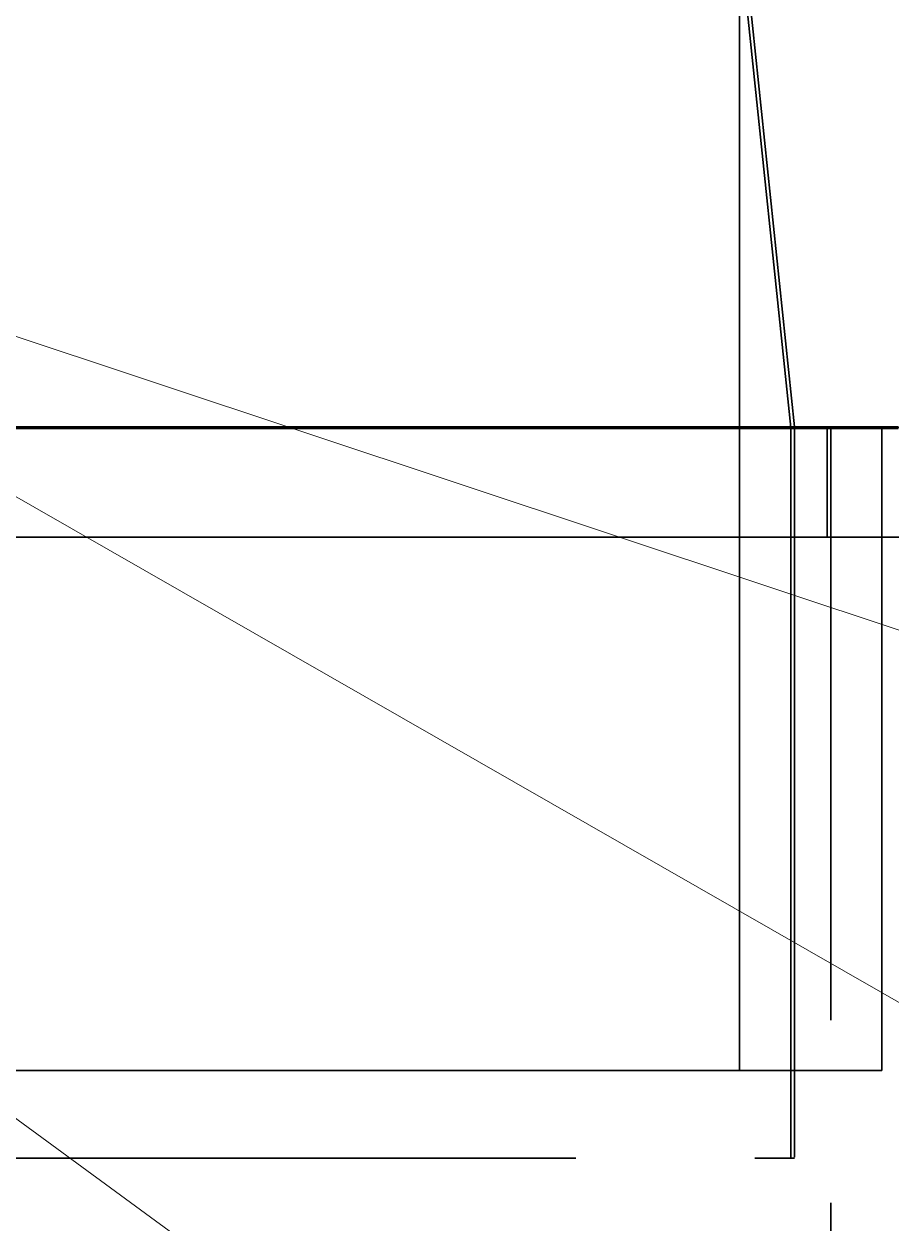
# Model space of a CAD drawing. Header units: millimetres. Extents: x 0 to 2382, y 0 to 420.
# Drawn here: x 1002.77 to 1007.52, y 340.05 to 346.62 of the extents above; entities that cross this region are included whole.
import ezdxf

# ---------------------------------------------------------------- set-up
doc = ezdxf.new("R2010")
doc.units = ezdxf.units.MM
doc.linetypes.add('IRAM-E-TRAZOS', pattern=[5, 4, -1])
for name, color, linetype, lineweight in [('01-VISIBLE', 7, 'CONTINUOUS', 70), ('02-OCULTA', 4, 'IRAM-E-TRAZOS', 35), ('08-FINA', 5, 'CONTINUOUS', 18)]:
    doc.layers.add(name, color=color, linetype=linetype, lineweight=lineweight)

msp = doc.modelspace()

# ---------------------------------------------------------------- linework, layer by layer
at = {"layer": '01-VISIBLE'}
msp.add_lwpolyline([(1002.7086, 344.4079), (1002.8096, 344.4079), (1002.9105, 344.4079), (1003.0115, 344.4079), (1003.1125, 344.4079), (1003.2134, 344.4079), (1003.3144, 344.4079), (1003.4154, 344.4079), (1003.5163, 344.4079), (1003.6173, 344.4079), (1003.7183, 344.4079), (1003.8192, 344.4079), (1003.9202, 344.4079), (1004.0212, 344.4079), (1004.1222, 344.4079), (1004.2231, 344.4079), (1004.3241, 344.4079), (1004.4251, 344.4079), (1004.526, 344.4079), (1004.627, 344.4079), (1004.728, 344.4079), (1004.8289, 344.4079), (1004.9299, 344.4079), (1005.0309, 344.4079), (1005.1318, 344.4079), (1005.2328, 344.4079), (1005.3338, 344.4079), (1005.4347, 344.4079), (1005.5357, 344.4079), (1005.6367, 344.4079), (1005.7376, 344.4079), (1005.8386, 344.4079), (1005.9396, 344.4079), (1006.0405, 344.4079), (1006.1415, 344.4079), (1006.2425, 344.4079), (1006.3434, 344.4079), (1006.4444, 344.4079), (1006.5454, 344.4079), (1006.6463, 344.4079), (1006.7473, 344.4079), (1006.8483, 344.4079), (1006.9492, 344.4079), (1007.0502, 344.4079), (1007.1512, 344.4079), (1007.2522, 344.4079), (1007.3531, 344.4079), (1007.4541, 344.4079), (1007.5551, 344.4079)], dxfattribs=at)
at = {"layer": '02-OCULTA'}
for points in [[(1006.6867, 344.4079), (1006.6867, 346.8079)], [(1006.9677, 344.4079), (1006.7177, 346.8079)], [(1006.7382, 346.8079), (1006.9877, 344.4121)], [(1006.9677, 344.4079), (1001.7716, 344.4079)], [(1001.7916, 344.4121), (1006.9877, 344.4121)], [(1002.6742, 344.4079), (1002.7744, 344.4079), (1002.8747, 344.4079), (1002.975, 344.4079), (1003.0753, 344.4079), (1003.1756, 344.4079), (1003.2758, 344.4079), (1003.3761, 344.4079), (1003.4764, 344.4079), (1003.5767, 344.4079), (1003.6769, 344.4079), (1003.7772, 344.4079), (1003.8775, 344.4079), (1003.9778, 344.4079), (1004.0781, 344.4079), (1004.1783, 344.4079), (1004.2786, 344.4079), (1004.3789, 344.4079), (1004.4792, 344.4079), (1004.5794, 344.4079), (1004.6797, 344.4079), (1004.78, 344.4079), (1004.8803, 344.4079), (1004.9806, 344.4079), (1005.0808, 344.4079), (1005.1811, 344.4079), (1005.2814, 344.4079), (1005.3817, 344.4079), (1005.4819, 344.4079), (1005.5822, 344.4079), (1005.6825, 344.4079), (1005.7828, 344.4079), (1005.8831, 344.4079), (1005.9833, 344.4079), (1006.0836, 344.4079), (1006.1839, 344.4079), (1006.2842, 344.4079), (1006.3844, 344.4079), (1006.4847, 344.4079), (1006.585, 344.4079), (1006.6853, 344.4079), (1006.7856, 344.4079), (1006.8858, 344.4079), (1006.9861, 344.4079), (1007.0864, 344.4079), (1007.1867, 344.4079)], [(1007.1867, 344.4079), (1007.0864, 344.4079), (1006.9861, 344.4079), (1006.8858, 344.4079), (1006.7856, 344.4079), (1006.6853, 344.4079), (1006.585, 344.4079), (1006.4847, 344.4079), (1006.3844, 344.4079), (1006.2842, 344.4079), (1006.1839, 344.4079), (1006.0836, 344.4079), (1005.9833, 344.4079), (1005.8831, 344.4079), (1005.7828, 344.4079), (1005.6825, 344.4079), (1005.5822, 344.4079), (1005.4819, 344.4079), (1005.3817, 344.4079), (1005.2814, 344.4079), (1005.1811, 344.4079), (1005.0808, 344.4079), (1004.9806, 344.4079), (1004.8803, 344.4079), (1004.78, 344.4079), (1004.6797, 344.4079), (1004.5794, 344.4079), (1004.4792, 344.4079), (1004.3789, 344.4079), (1004.2786, 344.4079), (1004.1783, 344.4079), (1004.0781, 344.4079), (1003.9778, 344.4079), (1003.8775, 344.4079), (1003.7772, 344.4079), (1003.6769, 344.4079), (1003.5767, 344.4079), (1003.4764, 344.4079), (1003.3761, 344.4079), (1003.2758, 344.4079), (1003.1756, 344.4079), (1003.0753, 344.4079), (1002.975, 344.4079), (1002.8747, 344.4079), (1002.7744, 344.4079), (1002.6742, 344.4079)], [(1002.6747, 344.4079), (1002.775, 344.4079), (1002.8753, 344.4079), (1002.9756, 344.4079), (1003.0759, 344.4079), (1003.1762, 344.4079), (1003.2765, 344.4079), (1003.3768, 344.4079), (1003.4771, 344.4079), (1003.5774, 344.4079), (1003.6777, 344.4079), (1003.778, 344.4079), (1003.8783, 344.4079), (1003.9786, 344.4079), (1004.0789, 344.4079), (1004.1792, 344.4079), (1004.2795, 344.4079), (1004.3798, 344.4079), (1004.4801, 344.4079), (1004.5804, 344.4079), (1004.6807, 344.4079), (1004.781, 344.4079), (1004.8813, 344.4079), (1004.9816, 344.4079), (1005.0819, 344.4079), (1005.1822, 344.4079), (1005.2825, 344.4079), (1005.3828, 344.4079), (1005.4831, 344.4079), (1005.5834, 344.4079), (1005.6837, 344.4079), (1005.784, 344.4079), (1005.8843, 344.4079), (1005.9846, 344.4079), (1006.0849, 344.4079), (1006.1852, 344.4079), (1006.2855, 344.4079), (1006.3858, 344.4079), (1006.4861, 344.4079), (1006.5864, 344.4079), (1006.6867, 344.4079)], [(1006.6867, 344.4079), (1006.5864, 344.4079), (1006.4861, 344.4079), (1006.3858, 344.4079), (1006.2855, 344.4079), (1006.1852, 344.4079), (1006.0849, 344.4079), (1005.9846, 344.4079), (1005.8843, 344.4079), (1005.784, 344.4079), (1005.6837, 344.4079), (1005.5834, 344.4079), (1005.4831, 344.4079), (1005.3828, 344.4079), (1005.2825, 344.4079), (1005.1822, 344.4079), (1005.0819, 344.4079), (1004.9816, 344.4079), (1004.8813, 344.4079), (1004.781, 344.4079), (1004.6807, 344.4079), (1004.5804, 344.4079), (1004.4801, 344.4079), (1004.3798, 344.4079), (1004.2795, 344.4079), (1004.1792, 344.4079), (1004.0789, 344.4079), (1003.9786, 344.4079), (1003.8783, 344.4079), (1003.778, 344.4079), (1003.6777, 344.4079), (1003.5774, 344.4079), (1003.4771, 344.4079), (1003.3768, 344.4079), (1003.2765, 344.4079), (1003.1762, 344.4079), (1003.0759, 344.4079), (1002.9756, 344.4079), (1002.8753, 344.4079), (1002.775, 344.4079), (1002.6747, 344.4079)], [(1002.6747, 344.4079), (1002.775, 344.4079), (1002.8753, 344.4079), (1002.9756, 344.4079), (1003.0759, 344.4079), (1003.1762, 344.4079), (1003.2765, 344.4079), (1003.3768, 344.4079), (1003.4771, 344.4079), (1003.5774, 344.4079), (1003.6777, 344.4079), (1003.778, 344.4079), (1003.8783, 344.4079), (1003.9786, 344.4079), (1004.0789, 344.4079), (1004.1792, 344.4079), (1004.2795, 344.4079), (1004.3798, 344.4079), (1004.4801, 344.4079), (1004.5804, 344.4079), (1004.6807, 344.4079), (1004.781, 344.4079), (1004.8813, 344.4079), (1004.9816, 344.4079), (1005.0819, 344.4079), (1005.1822, 344.4079), (1005.2825, 344.4079), (1005.3828, 344.4079), (1005.4831, 344.4079), (1005.5834, 344.4079), (1005.6837, 344.4079), (1005.784, 344.4079), (1005.8843, 344.4079), (1005.9846, 344.4079), (1006.0849, 344.4079), (1006.1852, 344.4079), (1006.2855, 344.4079), (1006.3858, 344.4079), (1006.4861, 344.4079), (1006.5864, 344.4079), (1006.6867, 344.4079)], [(1006.6867, 344.4079), (1006.5864, 344.4079), (1006.4861, 344.4079), (1006.3858, 344.4079), (1006.2855, 344.4079), (1006.1852, 344.4079), (1006.0849, 344.4079), (1005.9846, 344.4079), (1005.8843, 344.4079), (1005.784, 344.4079), (1005.6837, 344.4079), (1005.5834, 344.4079), (1005.4831, 344.4079), (1005.3828, 344.4079), (1005.2825, 344.4079), (1005.1822, 344.4079), (1005.0819, 344.4079), (1004.9816, 344.4079), (1004.8813, 344.4079), (1004.781, 344.4079), (1004.6807, 344.4079), (1004.5804, 344.4079), (1004.4801, 344.4079), (1004.3798, 344.4079), (1004.2795, 344.4079), (1004.1792, 344.4079), (1004.0789, 344.4079), (1003.9786, 344.4079), (1003.8783, 344.4079), (1003.778, 344.4079), (1003.6777, 344.4079), (1003.5774, 344.4079), (1003.4771, 344.4079), (1003.3768, 344.4079), (1003.2765, 344.4079), (1003.1762, 344.4079), (1003.0759, 344.4079), (1002.9756, 344.4079), (1002.8753, 344.4079), (1002.775, 344.4079), (1002.6747, 344.4079)], [(1007.5529, 344.4079), (1007.4517, 344.4079), (1007.3506, 344.4079), (1007.2494, 344.4079), (1007.1483, 344.4079), (1007.0471, 344.4079), (1006.946, 344.4079), (1006.8448, 344.4079), (1006.7437, 344.4079), (1006.6425, 344.4079), (1006.5414, 344.4079), (1006.4402, 344.4079), (1006.3391, 344.4079), (1006.2379, 344.4079), (1006.1368, 344.4079), (1006.0356, 344.4079), (1005.9345, 344.4079), (1005.8333, 344.4079), (1005.7322, 344.4079), (1005.631, 344.4079), (1005.5299, 344.4079), (1005.4287, 344.4079), (1005.3276, 344.4079), (1005.2264, 344.4079), (1005.1253, 344.4079), (1005.0241, 344.4079), (1004.923, 344.4079), (1004.8218, 344.4079), (1004.7207, 344.4079), (1004.6195, 344.4079), (1004.5184, 344.4079), (1004.4172, 344.4079), (1004.3161, 344.4079), (1004.2149, 344.4079), (1004.1138, 344.4079), (1004.0126, 344.4079), (1003.9115, 344.4079), (1003.8103, 344.4079), (1003.7092, 344.4079), (1003.608, 344.4079), (1003.5069, 344.4079), (1003.4057, 344.4079), (1003.3046, 344.4079), (1003.2034, 344.4079), (1003.1023, 344.4079), (1003.0011, 344.4079), (1002.9, 344.4079), (1002.7989, 344.4079), (1002.6977, 344.4079)], [(1007.5581, 344.4079), (1007.4569, 344.4079), (1007.3557, 344.4079), (1007.2545, 344.4079), (1007.1533, 344.4079), (1007.052, 344.4079), (1006.9508, 344.4079), (1006.8496, 344.4079), (1006.7484, 344.4079), (1006.6472, 344.4079), (1006.5459, 344.4079), (1006.4447, 344.4079), (1006.3435, 344.4079), (1006.2423, 344.4079), (1006.1411, 344.4079), (1006.0398, 344.4079), (1005.9386, 344.4079), (1005.8374, 344.4079), (1005.7362, 344.4079), (1005.635, 344.4079), (1005.5337, 344.4079), (1005.4325, 344.4079), (1005.3313, 344.4079), (1005.2301, 344.4079), (1005.1289, 344.4079), (1005.0276, 344.4079), (1004.9264, 344.4079), (1004.8252, 344.4079), (1004.724, 344.4079), (1004.6228, 344.4079), (1004.5215, 344.4079), (1004.4203, 344.4079), (1004.3191, 344.4079), (1004.2179, 344.4079), (1004.1167, 344.4079), (1004.0154, 344.4079), (1003.9142, 344.4079), (1003.813, 344.4079), (1003.7118, 344.4079), (1003.6106, 344.4079), (1003.5093, 344.4079), (1003.4081, 344.4079), (1003.3069, 344.4079), (1003.2057, 344.4079), (1003.1045, 344.4079), (1003.0033, 344.4079), (1002.902, 344.4079), (1002.8008, 344.4079), (1002.6996, 344.4079)], [(1007.5641, 344.4079), (1007.4628, 344.4079), (1007.3615, 344.4079), (1007.2602, 344.4079), (1007.1589, 344.4079), (1007.0576, 344.4079), (1006.9563, 344.4079), (1006.855, 344.4079), (1006.7537, 344.4079), (1006.6524, 344.4079), (1006.5511, 344.4079), (1006.4498, 344.4079), (1006.3485, 344.4079), (1006.2472, 344.4079), (1006.1459, 344.4079), (1006.0446, 344.4079), (1005.9433, 344.4079), (1005.842, 344.4079), (1005.7407, 344.4079), (1005.6394, 344.4079), (1005.5381, 344.4079), (1005.4368, 344.4079), (1005.3355, 344.4079), (1005.2342, 344.4079), (1005.1329, 344.4079), (1005.0316, 344.4079), (1004.9303, 344.4079), (1004.829, 344.4079), (1004.7277, 344.4079), (1004.6264, 344.4079), (1004.5251, 344.4079), (1004.4238, 344.4079), (1004.3225, 344.4079), (1004.2212, 344.4079), (1004.1199, 344.4079), (1004.0186, 344.4079), (1003.9173, 344.4079), (1003.816, 344.4079), (1003.7147, 344.4079), (1003.6134, 344.4079), (1003.5121, 344.4079), (1003.4108, 344.4079), (1003.3095, 344.4079), (1003.2082, 344.4079), (1003.1069, 344.4079), (1003.0056, 344.4079), (1002.9043, 344.4079), (1002.803, 344.4079), (1002.7017, 344.4079)], [(1007.4667, 344.4079), (1007.3653, 344.4079), (1007.264, 344.4079), (1007.1626, 344.4079), (1007.0613, 344.4079), (1006.9599, 344.4079), (1006.8586, 344.4079), (1006.7572, 344.4079), (1006.6559, 344.4079), (1006.5545, 344.4079), (1006.4532, 344.4079), (1006.3518, 344.4079), (1006.2505, 344.4079), (1006.1491, 344.4079), (1006.0477, 344.4079), (1005.9464, 344.4079), (1005.845, 344.4079), (1005.7437, 344.4079), (1005.6423, 344.4079), (1005.541, 344.4079), (1005.4396, 344.4079), (1005.3383, 344.4079), (1005.2369, 344.4079), (1005.1356, 344.4079), (1005.0342, 344.4079), (1004.9329, 344.4079), (1004.8315, 344.4079), (1004.7302, 344.4079), (1004.6288, 344.4079), (1004.5275, 344.4079), (1004.4261, 344.4079), (1004.3248, 344.4079), (1004.2234, 344.4079), (1004.1221, 344.4079), (1004.0207, 344.4079), (1003.9194, 344.4079), (1003.818, 344.4079), (1003.7167, 344.4079), (1003.6153, 344.4079), (1003.514, 344.4079), (1003.4126, 344.4079), (1003.3113, 344.4079), (1003.2099, 344.4079), (1003.1086, 344.4079), (1003.0072, 344.4079), (1002.9059, 344.4079), (1002.8045, 344.4079), (1002.7032, 344.4079)], [(1007.1667, 344.4079), (1007.0653, 344.4079), (1006.9638, 344.4079), (1006.8624, 344.4079), (1006.761, 344.4079), (1006.6596, 344.4079), (1006.5582, 344.4079), (1006.4568, 344.4079), (1006.3554, 344.4079), (1006.254, 344.4079), (1006.1526, 344.4079), (1006.0512, 344.4079), (1005.9498, 344.4079), (1005.8484, 344.4079), (1005.7469, 344.4079), (1005.6455, 344.4079), (1005.5441, 344.4079), (1005.4427, 344.4079), (1005.3413, 344.4079), (1005.2399, 344.4079), (1005.1385, 344.4079), (1005.0371, 344.4079), (1004.9357, 344.4079), (1004.8343, 344.4079), (1004.7329, 344.4079), (1004.6315, 344.4079), (1004.53, 344.4079), (1004.4286, 344.4079), (1004.3272, 344.4079), (1004.2258, 344.4079), (1004.1244, 344.4079), (1004.023, 344.4079), (1003.9216, 344.4079), (1003.8202, 344.4079), (1003.7188, 344.4079), (1003.6174, 344.4079), (1003.516, 344.4079), (1003.4146, 344.4079), (1003.3131, 344.4079), (1003.2117, 344.4079), (1003.1103, 344.4079), (1003.0089, 344.4079), (1002.9075, 344.4079), (1002.8061, 344.4079), (1002.7047, 344.4079)], [(1002.7667, 344.4079), (1002.8667, 344.4079), (1002.9667, 344.4079), (1003.0667, 344.4079), (1003.1667, 344.4079), (1003.2667, 344.4079), (1003.3667, 344.4079), (1003.4667, 344.4079), (1003.5667, 344.4079), (1003.6667, 344.4079), (1003.7667, 344.4079), (1003.8667, 344.4079), (1003.9667, 344.4079), (1004.0667, 344.4079), (1004.1667, 344.4079), (1004.2667, 344.4079), (1004.3667, 344.4079), (1004.4667, 344.4079), (1004.5667, 344.4079), (1004.6667, 344.4079), (1004.7667, 344.4079), (1004.8667, 344.4079), (1004.9667, 344.4079), (1005.0667, 344.4079), (1005.1667, 344.4079), (1005.2667, 344.4079), (1005.3667, 344.4079), (1005.4667, 344.4079), (1005.5667, 344.4079), (1005.6667, 344.4079), (1005.7667, 344.4079), (1005.8667, 344.4079), (1005.9667, 344.4079), (1006.0667, 344.4079), (1006.1667, 344.4079), (1006.2667, 344.4079), (1006.3667, 344.4079), (1006.4667, 344.4079), (1006.5667, 344.4079), (1006.6667, 344.4079), (1006.7667, 344.4079), (1006.8667, 344.4079), (1006.9667, 344.4079), (1007.0667, 344.4079), (1007.1667, 344.4079), (1007.2667, 344.4079), (1007.3667, 344.4079), (1007.4667, 344.4079)], [(1002.7667, 344.4079), (1002.8667, 344.4079), (1002.9667, 344.4079), (1003.0667, 344.4079), (1003.1667, 344.4079), (1003.2667, 344.4079), (1003.3667, 344.4079), (1003.4667, 344.4079), (1003.5667, 344.4079), (1003.6667, 344.4079), (1003.7667, 344.4079), (1003.8667, 344.4079), (1003.9667, 344.4079), (1004.0667, 344.4079), (1004.1667, 344.4079), (1004.2667, 344.4079), (1004.3667, 344.4079), (1004.4667, 344.4079), (1004.5667, 344.4079), (1004.6667, 344.4079), (1004.7667, 344.4079), (1004.8667, 344.4079), (1004.9667, 344.4079), (1005.0667, 344.4079), (1005.1667, 344.4079), (1005.2667, 344.4079), (1005.3667, 344.4079), (1005.4667, 344.4079), (1005.5667, 344.4079), (1005.6667, 344.4079), (1005.7667, 344.4079), (1005.8667, 344.4079), (1005.9667, 344.4079), (1006.0667, 344.4079), (1006.1667, 344.4079), (1006.2667, 344.4079), (1006.3667, 344.4079), (1006.4667, 344.4079), (1006.5667, 344.4079), (1006.6667, 344.4079), (1006.7667, 344.4079), (1006.8667, 344.4079), (1006.9667, 344.4079), (1007.0667, 344.4079), (1007.1667, 344.4079), (1007.2667, 344.4079), (1007.3667, 344.4079), (1007.4667, 344.4079), (1007.5667, 344.4079)], [(1002.7667, 344.4079), (1002.8667, 344.4079), (1002.9667, 344.4079), (1003.0667, 344.4079), (1003.1667, 344.4079), (1003.2667, 344.4079), (1003.3667, 344.4079), (1003.4667, 344.4079), (1003.5667, 344.4079), (1003.6667, 344.4079), (1003.7667, 344.4079), (1003.8667, 344.4079), (1003.9667, 344.4079), (1004.0667, 344.4079), (1004.1667, 344.4079), (1004.2667, 344.4079), (1004.3667, 344.4079), (1004.4667, 344.4079), (1004.5667, 344.4079), (1004.6667, 344.4079), (1004.7667, 344.4079), (1004.8667, 344.4079), (1004.9667, 344.4079), (1005.0667, 344.4079), (1005.1667, 344.4079), (1005.2667, 344.4079), (1005.3667, 344.4079), (1005.4667, 344.4079), (1005.5667, 344.4079), (1005.6667, 344.4079), (1005.7667, 344.4079), (1005.8667, 344.4079), (1005.9667, 344.4079), (1006.0667, 344.4079), (1006.1667, 344.4079), (1006.2667, 344.4079), (1006.3667, 344.4079), (1006.4667, 344.4079), (1006.5667, 344.4079), (1006.6667, 344.4079), (1006.7667, 344.4079), (1006.8667, 344.4079), (1006.9667, 344.4079), (1007.0667, 344.4079), (1007.1667, 344.4079), (1007.2667, 344.4079), (1007.3667, 344.4079), (1007.4667, 344.4079), (1007.5667, 344.4079)], [(1002.7667, 344.4079), (1002.8667, 344.4079), (1002.9667, 344.4079), (1003.0667, 344.4079), (1003.1667, 344.4079), (1003.2667, 344.4079), (1003.3667, 344.4079), (1003.4667, 344.4079), (1003.5667, 344.4079), (1003.6667, 344.4079), (1003.7667, 344.4079), (1003.8667, 344.4079), (1003.9667, 344.4079), (1004.0667, 344.4079), (1004.1667, 344.4079), (1004.2667, 344.4079), (1004.3667, 344.4079), (1004.4667, 344.4079), (1004.5667, 344.4079), (1004.6667, 344.4079), (1004.7667, 344.4079), (1004.8667, 344.4079), (1004.9667, 344.4079), (1005.0667, 344.4079), (1005.1667, 344.4079), (1005.2667, 344.4079), (1005.3667, 344.4079), (1005.4667, 344.4079), (1005.5667, 344.4079), (1005.6667, 344.4079), (1005.7667, 344.4079), (1005.8667, 344.4079), (1005.9667, 344.4079), (1006.0667, 344.4079), (1006.1667, 344.4079), (1006.2667, 344.4079), (1006.3667, 344.4079), (1006.4667, 344.4079), (1006.5667, 344.4079), (1006.6667, 344.4079), (1006.7667, 344.4079), (1006.8667, 344.4079), (1006.9667, 344.4079), (1007.0667, 344.4079), (1007.1667, 344.4079)], [(1006.6867, 340.8879), (1006.6867, 344.4079)], [(1006.9677, 340.4079), (1006.9677, 344.4079)], [(1006.9877, 344.4121), (1006.9877, 340.4079)], [(1007.1667, 343.8079), (1007.1667, 344.4079)], [(1007.1867, 336.1628), (1007.1867, 344.4079)], [(1007.4667, 340.8879), (1007.4667, 344.4079)], [(1007.5641, 343.8079), (1007.4628, 343.8079), (1007.3615, 343.8079), (1007.2602, 343.8079), (1007.1589, 343.8079), (1007.0576, 343.8079), (1006.9563, 343.8079), (1006.855, 343.8079), (1006.7537, 343.8079), (1006.6524, 343.8079), (1006.5511, 343.8079), (1006.4498, 343.8079), (1006.3485, 343.8079), (1006.2472, 343.8079), (1006.1459, 343.8079), (1006.0446, 343.8079), (1005.9433, 343.8079), (1005.842, 343.8079), (1005.7407, 343.8079), (1005.6394, 343.8079), (1005.5381, 343.8079), (1005.4368, 343.8079), (1005.3355, 343.8079), (1005.2342, 343.8079), (1005.1329, 343.8079), (1005.0316, 343.8079), (1004.9303, 343.8079), (1004.829, 343.8079), (1004.7277, 343.8079), (1004.6264, 343.8079), (1004.5251, 343.8079), (1004.4238, 343.8079), (1004.3225, 343.8079), (1004.2212, 343.8079), (1004.1199, 343.8079), (1004.0186, 343.8079), (1003.9173, 343.8079), (1003.816, 343.8079), (1003.7147, 343.8079), (1003.6134, 343.8079), (1003.5121, 343.8079), (1003.4108, 343.8079), (1003.3095, 343.8079), (1003.2082, 343.8079), (1003.1069, 343.8079), (1003.0056, 343.8079), (1002.9043, 343.8079), (1002.803, 343.8079), (1002.7017, 343.8079)], [(1007.1667, 343.8079), (1007.0653, 343.8079), (1006.9638, 343.8079), (1006.8624, 343.8079), (1006.761, 343.8079), (1006.6596, 343.8079), (1006.5582, 343.8079), (1006.4568, 343.8079), (1006.3554, 343.8079), (1006.254, 343.8079), (1006.1526, 343.8079), (1006.0512, 343.8079), (1005.9498, 343.8079), (1005.8484, 343.8079), (1005.7469, 343.8079), (1005.6455, 343.8079), (1005.5441, 343.8079), (1005.4427, 343.8079), (1005.3413, 343.8079), (1005.2399, 343.8079), (1005.1385, 343.8079), (1005.0371, 343.8079), (1004.9357, 343.8079), (1004.8343, 343.8079), (1004.7329, 343.8079), (1004.6315, 343.8079), (1004.53, 343.8079), (1004.4286, 343.8079), (1004.3272, 343.8079), (1004.2258, 343.8079), (1004.1244, 343.8079), (1004.023, 343.8079), (1003.9216, 343.8079), (1003.8202, 343.8079), (1003.7188, 343.8079), (1003.6174, 343.8079), (1003.516, 343.8079), (1003.4146, 343.8079), (1003.3131, 343.8079), (1003.2117, 343.8079), (1003.1103, 343.8079), (1003.0089, 343.8079), (1002.9075, 343.8079), (1002.8061, 343.8079), (1002.7047, 343.8079)], [(1002.7667, 343.8079), (1002.8667, 343.8079), (1002.9667, 343.8079), (1003.0667, 343.8079), (1003.1667, 343.8079), (1003.2667, 343.8079), (1003.3667, 343.8079), (1003.4667, 343.8079), (1003.5667, 343.8079), (1003.6667, 343.8079), (1003.7667, 343.8079), (1003.8667, 343.8079), (1003.9667, 343.8079), (1004.0667, 343.8079), (1004.1667, 343.8079), (1004.2667, 343.8079), (1004.3667, 343.8079), (1004.4667, 343.8079), (1004.5667, 343.8079), (1004.6667, 343.8079), (1004.7667, 343.8079), (1004.8667, 343.8079), (1004.9667, 343.8079), (1005.0667, 343.8079), (1005.1667, 343.8079), (1005.2667, 343.8079), (1005.3667, 343.8079), (1005.4667, 343.8079), (1005.5667, 343.8079), (1005.6667, 343.8079), (1005.7667, 343.8079), (1005.8667, 343.8079), (1005.9667, 343.8079), (1006.0667, 343.8079), (1006.1667, 343.8079), (1006.2667, 343.8079), (1006.3667, 343.8079), (1006.4667, 343.8079), (1006.5667, 343.8079), (1006.6667, 343.8079), (1006.7667, 343.8079), (1006.8667, 343.8079), (1006.9667, 343.8079), (1007.0667, 343.8079), (1007.1667, 343.8079), (1007.2667, 343.8079), (1007.3667, 343.8079), (1007.4667, 343.8079), (1007.5667, 343.8079)], [(1002.7667, 343.8079), (1002.8667, 343.8079), (1002.9667, 343.8079), (1003.0667, 343.8079), (1003.1667, 343.8079), (1003.2667, 343.8079), (1003.3667, 343.8079), (1003.4667, 343.8079), (1003.5667, 343.8079), (1003.6667, 343.8079), (1003.7667, 343.8079), (1003.8667, 343.8079), (1003.9667, 343.8079), (1004.0667, 343.8079), (1004.1667, 343.8079), (1004.2667, 343.8079), (1004.3667, 343.8079), (1004.4667, 343.8079), (1004.5667, 343.8079), (1004.6667, 343.8079), (1004.7667, 343.8079), (1004.8667, 343.8079), (1004.9667, 343.8079), (1005.0667, 343.8079), (1005.1667, 343.8079), (1005.2667, 343.8079), (1005.3667, 343.8079), (1005.4667, 343.8079), (1005.5667, 343.8079), (1005.6667, 343.8079), (1005.7667, 343.8079), (1005.8667, 343.8079), (1005.9667, 343.8079), (1006.0667, 343.8079), (1006.1667, 343.8079), (1006.2667, 343.8079), (1006.3667, 343.8079), (1006.4667, 343.8079), (1006.5667, 343.8079), (1006.6667, 343.8079), (1006.7667, 343.8079), (1006.8667, 343.8079), (1006.9667, 343.8079), (1007.0667, 343.8079), (1007.1667, 343.8079)], [(1002.6747, 340.8879), (1002.775, 340.8879), (1002.8753, 340.8879), (1002.9756, 340.8879), (1003.0759, 340.8879), (1003.1762, 340.8879), (1003.2765, 340.8879), (1003.3768, 340.8879), (1003.4771, 340.8879), (1003.5774, 340.8879), (1003.6777, 340.8879), (1003.778, 340.8879), (1003.8783, 340.8879), (1003.9786, 340.8879), (1004.0789, 340.8879), (1004.1792, 340.8879), (1004.2795, 340.8879), (1004.3798, 340.8879), (1004.4801, 340.8879), (1004.5804, 340.8879), (1004.6807, 340.8879), (1004.781, 340.8879), (1004.8813, 340.8879), (1004.9816, 340.8879), (1005.0819, 340.8879), (1005.1822, 340.8879), (1005.2825, 340.8879), (1005.3828, 340.8879), (1005.4831, 340.8879), (1005.5834, 340.8879), (1005.6837, 340.8879), (1005.784, 340.8879), (1005.8843, 340.8879), (1005.9846, 340.8879), (1006.0849, 340.8879), (1006.1852, 340.8879), (1006.2855, 340.8879), (1006.3858, 340.8879), (1006.4861, 340.8879), (1006.5864, 340.8879), (1006.6867, 340.8879)], [(1006.6867, 340.8879), (1006.5864, 340.8879), (1006.4861, 340.8879), (1006.3858, 340.8879), (1006.2855, 340.8879), (1006.1852, 340.8879), (1006.0849, 340.8879), (1005.9846, 340.8879), (1005.8843, 340.8879), (1005.784, 340.8879), (1005.6837, 340.8879), (1005.5834, 340.8879), (1005.4831, 340.8879), (1005.3828, 340.8879), (1005.2825, 340.8879), (1005.1822, 340.8879), (1005.0819, 340.8879), (1004.9816, 340.8879), (1004.8813, 340.8879), (1004.781, 340.8879), (1004.6807, 340.8879), (1004.5804, 340.8879), (1004.4801, 340.8879), (1004.3798, 340.8879), (1004.2795, 340.8879), (1004.1792, 340.8879), (1004.0789, 340.8879), (1003.9786, 340.8879), (1003.8783, 340.8879), (1003.778, 340.8879), (1003.6777, 340.8879), (1003.5774, 340.8879), (1003.4771, 340.8879), (1003.3768, 340.8879), (1003.2765, 340.8879), (1003.1762, 340.8879), (1003.0759, 340.8879), (1002.9756, 340.8879), (1002.8753, 340.8879), (1002.775, 340.8879), (1002.6747, 340.8879)], [(1007.4667, 340.8879), (1007.3653, 340.8879), (1007.264, 340.8879), (1007.1626, 340.8879), (1007.0613, 340.8879), (1006.9599, 340.8879), (1006.8586, 340.8879), (1006.7572, 340.8879), (1006.6559, 340.8879), (1006.5545, 340.8879), (1006.4532, 340.8879), (1006.3518, 340.8879), (1006.2505, 340.8879), (1006.1491, 340.8879), (1006.0477, 340.8879), (1005.9464, 340.8879), (1005.845, 340.8879), (1005.7437, 340.8879), (1005.6423, 340.8879), (1005.541, 340.8879), (1005.4396, 340.8879), (1005.3383, 340.8879), (1005.2369, 340.8879), (1005.1356, 340.8879), (1005.0342, 340.8879), (1004.9329, 340.8879), (1004.8315, 340.8879), (1004.7302, 340.8879), (1004.6288, 340.8879), (1004.5275, 340.8879), (1004.4261, 340.8879), (1004.3248, 340.8879), (1004.2234, 340.8879), (1004.1221, 340.8879), (1004.0207, 340.8879), (1003.9194, 340.8879), (1003.818, 340.8879), (1003.7167, 340.8879), (1003.6153, 340.8879), (1003.514, 340.8879), (1003.4126, 340.8879), (1003.3113, 340.8879), (1003.2099, 340.8879), (1003.1086, 340.8879), (1003.0072, 340.8879), (1002.9059, 340.8879), (1002.8045, 340.8879), (1002.7032, 340.8879)], [(1002.7667, 340.8879), (1002.8667, 340.8879), (1002.9667, 340.8879), (1003.0667, 340.8879), (1003.1667, 340.8879), (1003.2667, 340.8879), (1003.3667, 340.8879), (1003.4667, 340.8879), (1003.5667, 340.8879), (1003.6667, 340.8879), (1003.7667, 340.8879), (1003.8667, 340.8879), (1003.9667, 340.8879), (1004.0667, 340.8879), (1004.1667, 340.8879), (1004.2667, 340.8879), (1004.3667, 340.8879), (1004.4667, 340.8879), (1004.5667, 340.8879), (1004.6667, 340.8879), (1004.7667, 340.8879), (1004.8667, 340.8879), (1004.9667, 340.8879), (1005.0667, 340.8879), (1005.1667, 340.8879), (1005.2667, 340.8879), (1005.3667, 340.8879), (1005.4667, 340.8879), (1005.5667, 340.8879), (1005.6667, 340.8879), (1005.7667, 340.8879), (1005.8667, 340.8879), (1005.9667, 340.8879), (1006.0667, 340.8879), (1006.1667, 340.8879), (1006.2667, 340.8879), (1006.3667, 340.8879), (1006.4667, 340.8879), (1006.5667, 340.8879), (1006.6667, 340.8879), (1006.7667, 340.8879), (1006.8667, 340.8879), (1006.9667, 340.8879), (1007.0667, 340.8879), (1007.1667, 340.8879), (1007.2667, 340.8879), (1007.3667, 340.8879), (1007.4667, 340.8879)], [(1001.7716, 340.4079), (1006.9677, 340.4079)], [(1001.7916, 340.4079), (1006.9877, 340.4079)], [(1006.9877, 340.4079), (1006.9677, 340.4079)]]:
    msp.add_lwpolyline(points, dxfattribs=at)
at = {"layer": '08-FINA'}
for p, q in [((1030.7046, 335.5963), (999.9667, 345.8253)), ((1031.0288, 327.821), (999.9667, 345.6079)), ((1031.2739, 319.6982), (999.9667, 342.6479))]:
    msp.add_line(p, q, dxfattribs=at)
msp.add_circle((990.6667, 354.1667), 36.8333, dxfattribs=at)

doc.saveas('drawing.dxf')
